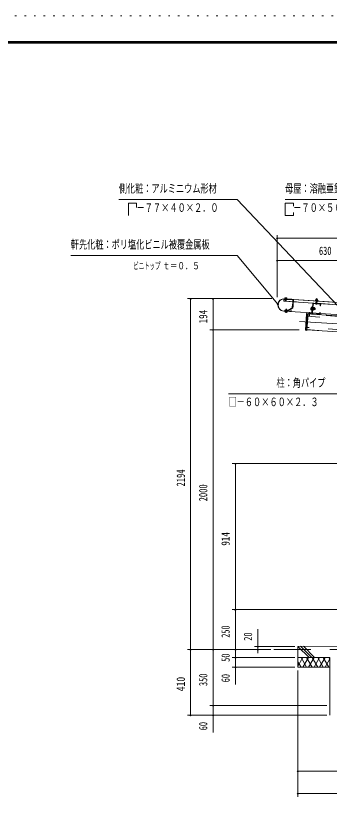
# Model space of a CAD drawing. Units: millimetres, scale not verified. Extents: x -22148 to 22152, y -10500 to 10500.
# Drawn here: x 7469 to 12365, y -1915 to 10500 of the extents above; entities that cross this region are included whole.
import ezdxf
from ezdxf.enums import TextEntityAlignment as Align

# ---------------------------------------------------------------- set-up
doc = ezdxf.new("R2010")
doc.units = ezdxf.units.MM
doc.header["$LTSCALE"] = 50
for name, pattern in [('USER2', [10, 4, -6]), ('USER3', [24, 12, -5, 2, -5]), ('USER5', [3, 0.5, -2.5])]:
    doc.linetypes.add(name, pattern=pattern)
for name, color, linetype, lineweight in [('0-6_2-0BOLD', 7, 'Continuous', 18), ('0-7_2-1HIDDEN', 3, 'USER2', 18), ('0-8_2-2CENTER', 3, 'USER3', 18), ('0-9_2-4THIN', 4, 'Continuous', 18), ('0-A_2-5DIM', 3, 'Continuous', 18), ('0-B_2-6HATCH', 2, 'Continuous', 18), ('0-C_F-F', 5, 'Continuous', 18), ('0-D_F-E_J_ADD', 5, 'USER5', 18)]:
    doc.layers.add(name, color=color, linetype=linetype, lineweight=lineweight)
doc.styles.add('ＭＳ ゴシック', font='')
doc.styles.get('ＭＳ ゴシック').set_extended_font_data('MS Gothic')

msp = doc.modelspace()

# ---------------------------------------------------------------- linework, layer by layer
at = {"layer": '0-6_2-0BOLD'}
for p, q in [((11680.93, 6082.41), (11681.51, 6091.12)), ((11695.91, 6090.17), (11695.33, 6081.45)), ((11655.35, 6041.27), (13613.51, 5910.73)), ((11657.77, 6077.44), (16546.91, 5751.5)), ((11678.32, 6047.5), (11679.6, 6066.71)), ((11680.13, 6074.69), (11680.22, 6075.94)), ((11695.18, 6074.94), (11695.1, 6073.7)), ((11790.74, 5937.38), (11798.71, 6056.77)), ((11798.73, 5936.85), (11806.69, 6056.23)), ((12109.53, 5994.95), (12099.34, 5842.05)), ((12108, 5851.74), (12117.51, 5994.42)), ((12218.82, 5995.69), (12126.03, 6001.87)), ((12158.51, 5996.71), (12160.83, 5994.04)), ((12161.65, 6043.85), (12159.24, 6007.68)), ((12160.69, 6029.47), (12175.65, 6028.47)), ((12162.78, 6056.55), (12163.53, 6067.77)), ((12173.47, 5995.71), (12173.67, 5998.7)), ((12174.2, 6006.69), (12176.61, 6042.85)), ((12177.18, 6055.59), (12177.93, 6066.81)), ((11654.94, 5884.7), (11768.44, 5877.13)), ((12094.55, 5856.64), (11655.02, 5885.95)), ((11687.39, 5878.52), (11686.8, 5869.81)), ((11687.79, 5888.77), (11687.45, 5883.78)), ((11689.43, 5913.47), (11688.32, 5896.76)), ((11701.79, 5877.57), (11701.21, 5868.85)), ((11702.42, 5882.79), (11702.75, 5887.77)), ((11789.75, 5935.78), (11718.85, 5895.06)), ((11722.84, 5888.12), (11793.73, 5928.84)), ((17010.55, 5508.86), (12011.64, 5842.13)), ((12093.6, 5842.43), (12017.77, 5847.48)), ((12052.49, 5849.18), (12053.07, 5857.93)), ((12067.48, 5856.97), (12066.89, 5848.22)), ((12082.44, 5915.7), (12094.42, 5914.9)), ((12095.67, 5933.62), (12083.69, 5934.42)), ((12217.03, 5848.48), (12108.27, 5855.73)), ((12116.45, 5903.29), (12111.46, 5903.62)), ((12112.43, 5918.09), (12117.75, 5922.74)), ((12118.08, 5927.73), (12112.76, 5923.08)), ((12208.25, 5837.04), (12115.45, 5843.22)), ((12117.13, 5913.38), (12131.6, 5912.42)), ((12132.85, 5931.14), (12118.37, 5932.11)), ((12134.63, 5931.64), (12143.61, 5931.04)), ((14988.13, 5663.74), (12225.01, 5847.95)), ((11877.93, 594.93), (11502.93, 594.93))]:
    msp.add_line(p, q, dxfattribs=at)
for points in [[(11702.54, 6080.97), (11703.11, 6089.68), (11701.02, 6091.09), (11676.58, 6092.72), (11674.31, 6091.61), (11673.73, 6082.89)], [(16547, 5752.74), (11657.85, 6078.69), (11655.35, 6041.27)], [(11796.84, 6058.9), (11667.13, 6067.54), (11667.66, 6075.53), (11797.37, 6066.88)], [(11782.57, 6070.37), (11782.66, 6071.62), (11667.91, 6079.27)], [(11672.28, 6078.97), (11672.54, 6082.97), (11703.72, 6080.89), (11703.46, 6076.9)], [(11694.57, 6065.71), (11693.29, 6046.5), (11678.32, 6047.5), (11680.65, 6044.84), (11690.63, 6044.18), (11693.29, 6046.5)], [(12093.6, 5842.43), (12101.53, 5961.42), (12107.27, 5961.04)], [(12183.03, 6067.73), (12158.59, 6069.36), (12156.33, 6068.25), (12155.58, 6057.03)], [(12160.83, 5994.04), (12170.81, 5993.38), (12173.47, 5995.71), (12158.51, 5996.71), (12158.71, 5999.69)], [(12183.03, 6067.73), (12185.13, 6066.33), (12184.38, 6055.11)], [(12226.27, 5987.17), (12224.84, 5965.72), (12232.82, 5965.19), (12234.25, 5986.64)], [(11717.72, 5894.79), (11670.85, 5897.92), (11670.32, 5889.94), (11717.19, 5886.81)], [(11710.44, 5881), (11710.18, 5877.01), (11678.99, 5879.08), (11679.26, 5883.08)], [(11680.18, 5879), (11679.6, 5870.29), (11681.7, 5868.88), (11706.14, 5867.25), (11708.41, 5868.37), (11708.99, 5877.08)], [(11703.28, 5895.76), (11704.4, 5912.47), (11689.43, 5913.47), (11692.09, 5915.79), (11702.07, 5915.13), (11704.4, 5912.47)], [(11768.52, 5878.38), (11769.44, 5892.1), (11770.68, 5892.02), (11769.77, 5878.3)], [(12011.64, 5842.13), (11994.9, 5590.93), (12019.84, 5589.27)], [(12036.59, 5840.46), (12019.46, 5583.54), (12000.25, 5584.82)], [(12043.84, 5845.75), (12044.1, 5849.74), (12075.28, 5847.66), (12075.02, 5843.67)], [(12074.03, 5847.74), (12074.62, 5856.5), (12072.58, 5857.86), (12048.13, 5859.49), (12045.93, 5858.41), (12045.35, 5849.65)], [(12093.8, 5905.54), (12081.82, 5906.34), (12080.28, 5909.46), (12082.37, 5940.89), (12084.31, 5943.78), (12096.29, 5942.98)], [(12100.45, 5945.2), (12096.46, 5945.47), (12093.63, 5903.06), (12097.62, 5902.79)], [(12116.45, 5903.29), (12119.05, 5942.2), (12114.05, 5942.53)], [(12132.91, 5905.95), (12130.98, 5903.06), (12116.5, 5904.02)], [(12119, 5941.47), (12133.47, 5940.5), (12135.01, 5937.38), (12132.91, 5905.95)], [(12133.3, 5911.69), (12142.28, 5911.09), (12143.61, 5931.04), (12147.1, 5927.05), (12146.26, 5914.58), (12142.28, 5911.09)], [(12224.74, 5843.96), (12226.17, 5865.41), (12218.19, 5865.94), (12216.76, 5844.49)], [(12019.96, 5591.01), (13047.67, 5522.5), (13048.41, 5526.43)], [(12377.93, 319.93), (11877.93, 319.93), (11877.93, 644.93), (13052.93, 650.27)], [(11877.93, 469.93), (12377.93, 469.93), (12377.93, -430.07)]]:
    msp.add_lwpolyline(points, dxfattribs=at)
msp.add_lwpolyline([(12151.89, 6057.28), (12188.06, 6054.87), (12187.8, 6050.88), (12151.63, 6053.28)], close=True, dxfattribs=at)
for centre, radius, start, end in [((11677.61, 6086.85), 5.79, 47.63968, 86.18591), ((11687.38, 6070.68), 21.27, 66.35458, 106.01503), ((11699.22, 6085.4), 5.79, 86.18591, 124.71735), ((11661.43, 5981.98), 97.5, 86.18591, 266.18591), ((11661.43, 5981.98), 96.25, 86.18591, 266.18591), ((11662.67, 5981.9), 96.25, 92.89789, 266.18591), ((11796.71, 6056.9), 2, 356.18593, 86.18591), ((11796.71, 6056.9), 10, 356.18593, 86.18591), ((12125.5, 5993.89), 16, 86.18718, 176.188), ((12125.5, 5993.89), 8, 86.18675, 176.18759), ((12154.5, 6049.34), 3.75, 86.18591, 266.18591), ((12159.63, 6063.48), 5.79, 47.65448, 86.18591), ((12169.4, 6047.32), 21.27, 66.3568, 106.01724), ((12181.23, 6062.05), 5.79, 86.18591, 124.73215), ((12184.43, 6047.34), 3.75, 266.18593, 86.18591), ((12218.29, 5987.7), 8, 356.18759, 86.18759), ((12218.29, 5987.7), 16, 356.18718, 86.18759), ((11683.5, 5874.57), 5.79, 266.18591, 304.71735), ((11695.34, 5889.29), 21.27, 246.35458, 286.01503), ((11705.11, 5873.13), 5.79, 227.63968, 266.18591), ((11717.85, 5896.79), 10, 266.18591, 299.87703), ((11717.85, 5896.79), 2, 266.18591, 299.8812), ((11768.52, 5878.38), 1.25, 266.18591, 356.18591), ((11788.75, 5937.52), 2, 299.85341, 356.18591), ((11788.75, 5937.52), 10, 299.87146, 356.18591), ((12017.39, 5841.74), 5.75, 86.18515, 176.18515), ((12049.19, 5853.57), 5.83, 48.34232, 86.18481), ((12058.9, 5836.89), 21.84, 66.88872, 105.4809), ((12070.74, 5852.13), 5.83, 86.18481, 124.0273), ((12087.57, 5910.66), 7.19, 135.45909, 176.18591), ((12107.42, 5923.44), 26.15, 155.16051, 197.21132), ((12089.44, 5938.74), 7.19, 176.18591, 216.91273), ((12093.6, 5842.43), 5.75, 266.18515, 356.18515), ((12115.98, 5851.21), 16, 176.18759, 266.18759), ((12115.98, 5851.21), 8, 176.18759, 266.18759), ((12107.87, 5923.41), 26.15, 335.16052, 17.21132), ((12125.85, 5908.1), 7.19, 356.18593, 36.91273), ((12127.73, 5936.19), 7.19, 315.45909, 356.18591), ((12208.78, 5845.02), 16, 266.18718, 356.188), ((12208.78, 5845.02), 8, 266.18675, 356.18759), ((12000.64, 5590.55), 5.75, 176.18515, 266.18515)]:
    msp.add_arc(centre, radius, start, end, dxfattribs=at)
at = {"layer": '0-7_2-1HIDDEN'}
for p, q in [((11655.44, 6042.51), (12159.32, 6008.92)), ((12174.29, 6007.93), (13606.11, 5912.47)), ((12000.64, 5590.55), (12017.39, 5841.74)), ((17010.17, 5503.13), (12021.24, 5835.72)), ((12019.13, 5804.04), (17008.06, 5471.45)), ((11877.93, 594.93), (17377.93, 594.93))]:
    msp.add_line(p, q, dxfattribs=at)
for points in [[(12021.63, 5841.46), (12005, 5592.01), (12019.96, 5591.01)], [(12005.26, 5596.01), (13047.94, 5526.49), (13050.17, 5559.92), (12007.49, 5629.43)]]:
    msp.add_lwpolyline(points, dxfattribs=at)
at = {"layer": '0-8_2-2CENTER'}
for p, q in [((11685.14, 6037.03), (11689.29, 6099.39)), ((11698.34, 6084.75), (11697.26, 6068.54)), ((12165.53, 5989.29), (12172, 6086.34)), ((11684.38, 5875.22), (11685.46, 5891.43)), ((11697.58, 5922.95), (11693.42, 5860.59)), ((11807.52, 5955.96), (11784.57, 5957.49)), ((12060.86, 5866.16), (12056.7, 5803.8)), ((12150.18, 5920.59), (12073.84, 5925.68)), ((11901.06, 5724.22), (17064.6, 5379.99))]:
    msp.add_line(p, q, dxfattribs=at)
at = {"layer": '0-9_2-4THIN'}
for p, q in [((11681.59, 6066.58), (11680.18, 6045.38)), ((11682.13, 6074.56), (11682.21, 6075.81)), ((11691.16, 6044.64), (11692.57, 6065.85)), ((11693.1, 6073.83), (11693.19, 6075.08)), ((12160.7, 5999.56), (12160.37, 5994.57)), ((12160.92, 6032.93), (12162.68, 6029.34)), ((12162.69, 6029.33), (12161.23, 6007.55)), ((12171.34, 5993.84), (12171.68, 5998.83)), ((12172.2, 6006.82), (12173.66, 6028.6)), ((12173.66, 6028.6), (12175.89, 6031.92)), ((11689.45, 5883.65), (11689.78, 5888.64)), ((11690.31, 5896.62), (11691.56, 5915.33)), ((11700.76, 5887.9), (11700.43, 5882.92)), ((11702.54, 5914.6), (11701.29, 5895.89)), ((12133.47, 5914.18), (12144.94, 5913.42)), ((12145.93, 5928.38), (12134.46, 5929.15))]:
    msp.add_line(p, q, dxfattribs=at)
at = {"layer": '0-A_2-5DIM'}
for p, q in [((11562.92, 7024.05), (11542.92, 7024.05)), ((11552.92, 6104.93), (11552.92, 7074.05)), ((11552.92, 7024.05), (17352.93, 7024.05)), ((11562.92, 6674.05), (11542.92, 6674.05)), ((17352.93, 6674.05), (11552.92, 6674.05)), ((10150.17, 6079.93), (11471.33, 6079.93)), ((10210.17, 6079.93), (10190.17, 6079.93)), ((10200.17, -430.07), (10200.17, 6079.93)), ((10560.17, 6079.93), (10540.17, 6079.93)), ((10550.17, -700.07), (10550.17, 6079.93)), ((11575.55, 5996.02), (11555.55, 5996.02)), ((10500.17, 5594.93), (11899.78, 5594.93)), ((10560.17, 5594.93), (10540.17, 5594.93)), ((12492.39, 4592.9), (10792.39, 4592.9)), ((12964.03, 3504.93), (10850.17, 3504.93)), ((10910.17, 3504.93), (10890.17, 3504.93)), ((10900.17, 3504.93), (10900.17, 49.93)), ((10850.17, 1219.93), (12964.03, 1219.93)), ((10910.17, 1219.93), (10890.17, 1219.93)), ((11250.17, 539.96), (11250.17, 914.93)), ((11827.93, 644.93), (11200.17, 644.93)), ((11260.17, 644.93), (11240.17, 644.93)), ((11455.43, 594.93), (10150.17, 594.93)), ((10210.17, 594.93), (10190.17, 594.93)), ((10560.17, 594.93), (10540.17, 594.93)), ((10910.17, 594.93), (10890.17, 594.93)), ((11260.17, 594.93), (11240.17, 594.93)), ((10850.17, 469.93), (11827.93, 469.93)), ((10910.17, 469.93), (10890.17, 469.93)), ((11827.93, 319.93), (10850.17, 319.93)), ((10910.17, 319.93), (10890.17, 319.93)), ((11877.93, -1705.07), (11877.93, 269.93)), ((10500.17, -280.07), (12327.93, -280.07)), ((10560.17, -280.07), (10540.17, -280.07)), ((12327.93, -430.07), (10150.17, -430.07)), ((10210.17, -430.07), (10190.17, -430.07)), ((10560.17, -430.07), (10540.17, -430.07)), ((11887.93, -1305.07), (11867.93, -1305.07)), ((17377.93, -1305.07), (11877.93, -1305.07)), ((11887.93, -1655.07), (11867.93, -1655.07)), ((17377.93, -1655.07), (11877.93, -1655.07))]:
    msp.add_line(p, q, dxfattribs=at)
for points in [[(9077.93, 7629.93), (10927.93, 7629.93), (12597.99, 5869.64)], [(11677.93, 7629.93), (13827.93, 7629.93), (15003.15, 5773.82)], [(9227.93, 7379.93), (9227.93, 7571.37), (9356.71, 7571.37), (9356.71, 7506.98)], [(11677.92, 7571.37), (11806.71, 7571.36), (11806.71, 7524.55)], [(11806.71, 7426.75), (11806.71, 7379.93), (11677.93, 7379.93), (11677.92, 7571.37)], [(11565.55, 5996.02), (10927.93, 6754.93), (8327.93, 6754.93)]]:
    msp.add_lwpolyline(points, dxfattribs=at)
for centre in [(11552.92, 7024.05), (11552.92, 6674.05), (10200.17, 6079.93), (10550.17, 6079.93), (11565.55, 5996.02), (10550.17, 5594.93), (10900.17, 3504.93), (10900.17, 1219.93), (11250.17, 644.93), (10200.17, 594.93), (10550.17, 594.93), (10900.17, 594.93), (11250.17, 594.93), (10900.17, 469.93), (10900.17, 319.93), (10550.17, -280.07), (10200.17, -430.07), (10550.17, -430.07), (11877.93, -1305.07), (11877.93, -1655.07)]:
    msp.add_arc(centre, 10, 180, 0, dxfattribs=at)
at = {"layer": '0-B_2-6HATCH'}
for p, q in [((11878.18, 644.93), (12053.18, 469.93)), ((11920.41, 645.12), (12095.61, 469.93)), ((12138.03, 469.93), (11962.65, 645.31)), ((11877.93, 334.68), (11956.01, 469.93)), ((11927.15, 319.93), (11877.93, 405.18)), ((11927.15, 469.93), (12013.75, 319.93)), ((12042.62, 469.93), (11956.01, 319.93)), ((12100.35, 319.93), (12013.75, 469.93)), ((12042.62, 319.93), (12129.22, 469.93)), ((12100.35, 469.93), (12186.95, 319.93)), ((12215.83, 469.93), (12129.22, 319.93)), ((12186.95, 469.93), (12273.56, 319.93)), ((12215.83, 319.93), (12302.43, 469.93)), ((12273.56, 469.93), (12360.16, 319.93)), ((12302.43, 319.93), (12377.93, 450.7)), ((12377.93, 439.15), (12360.16, 469.93))]:
    msp.add_line(p, q, dxfattribs=at)
at = {"layer": '0-C_F-F'}
for points in [[(21651.87, -10000), (-7048.13, -10000), (-7048.13, 10100), (21651.87, 10100)], [(21649.37, -9997.5), (-7045.63, -9997.5), (-7045.63, 10097.5), (21649.37, 10097.5)], [(21646.87, -9995), (21646.87, 10095), (-7043.13, 10095), (-7043.13, -9995)], [(21644.37, -9992.5), (-7040.63, -9992.5), (-7040.63, 10092.5), (21644.37, 10092.5)], [(21641.87, -9990), (21641.87, 10090), (-7038.13, 10090), (-7038.13, -9990)], [(21639.37, -9987.5), (-7035.63, -9987.5), (-7035.63, 10087.5), (21639.37, 10087.5)], [(21636.87, -9985), (21636.87, 10085), (-7033.13, 10085), (-7033.13, -9985)], [(21634.37, -9982.5), (-7030.63, -9982.5), (-7030.63, 10082.5), (21634.37, 10082.5)], [(21631.87, -9980), (-7028.13, -9980), (-7028.13, 10080), (21631.87, 10080)], [(21629.37, -9977.5), (-7025.63, -9977.5), (-7025.63, 10077.5), (21629.37, 10077.5)], [(21626.87, -9975), (21626.87, 10075), (-7023.12, 10075), (-7023.12, -9975)]]:
    msp.add_lwpolyline(points, close=True, dxfattribs=at)
at = {"layer": '0-D_F-E_J_ADD'}
msp.add_lwpolyline([(22151.87, -10500), (-7548.13, -10500), (-7548.13, 10500), (22151.87, 10500)], close=True, dxfattribs=at)

# ---------------------------------------------------------------- texts
at = {"layer": '0-A_2-5DIM', "color": 7, "style": 'ＭＳ ゴシック'}
for s, height, width, p in [('側化粧：アルミニウム形材', 130.2, 0.7, (9077.93, 7697.69)), ('母屋：溶融亜鉛めっき鋼板', 130.2, 0.7, (11677.93, 7697.69)), ('\u3000－７７×４０×２．０', 130.2, 0.7, (9227.93, 7397.69)), ('\u3000－７０×５０×１５×３．２', 130.2, 0.7, (11677.93, 7397.69)), ('軒先化粧：ポリ塩化ビニル被覆金属板', 130.2, 0.7, (8327.93, 6822.69)), ('630', 130.2, 0.7, (12206.71, 6724.05)), ('ビニトップ ', 110.7, 0.55, (9302.93, 6504.93)), ('ｔ＝０．５', 110.7, 0.75, (9762.2, 6504.93)), ('柱：角パイプ', 130.2, 0.7, (11542.39, 4660.66)), ('□－６０×６０×２．３', 130.2, 0.7, (10792.39, 4360.67))]:
    msp.add_text(s, height=height, dxfattribs=dict(at, width=width)).set_placement(p, align=Align.BOTTOM_LEFT)
for s, width, p in [('194', 0.8, (10500.17, 5693.17)), ('2194', 0.75, (10150.17, 3144.32)), ('2000', 0.75, (10500.17, 2911.9)), ('914', 0.8, (10850.17, 2218.17)), ('250', 0.65, (10850.17, 780.6)), ('20', 0.7, (11200.17, 732.61)), ('50', 0.7, (10850.17, 402.35)), ('410', 0.85, (10150.17, -57.64)), ('350', 0.7, (10500.17, 24.16)), ('60', 0.7, (10850.17, 82.81)), ('60', 0.7, (10500.17, -667.19))]:
    msp.add_text(s, height=130.2, rotation=90, dxfattribs=dict(at, width=width)).set_placement(p, align=Align.BOTTOM_LEFT)

doc.saveas('drawing.dxf')
